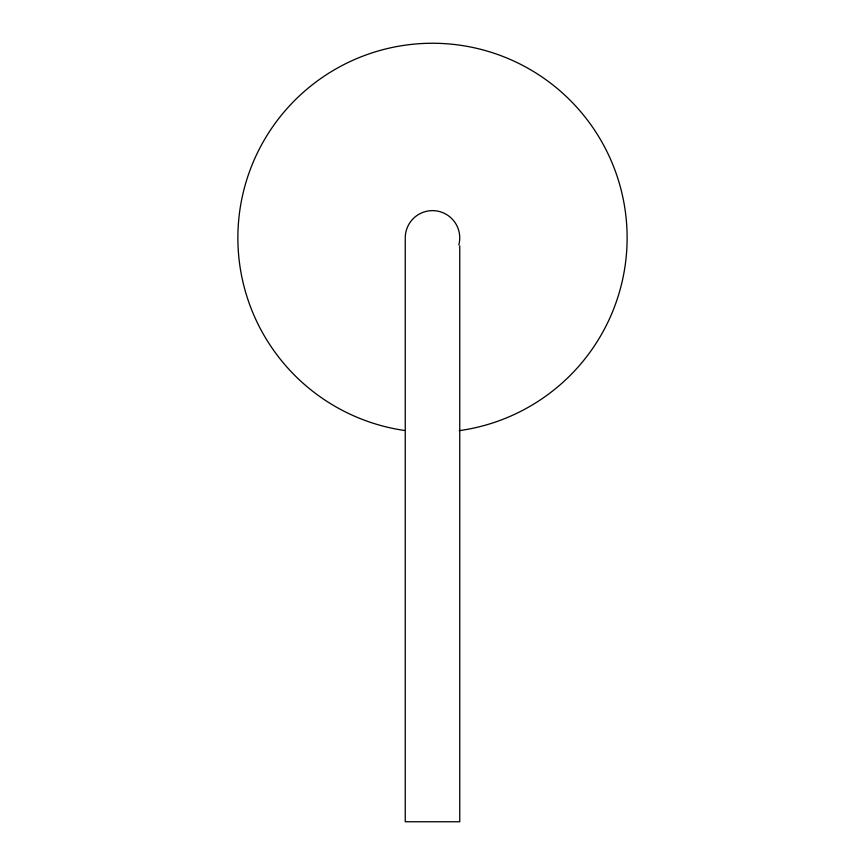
<?xml version="1.0" encoding="UTF-8"?>
<svg xmlns="http://www.w3.org/2000/svg" width="865" height="865" viewBox="0 0 865 865"><rect width="100%" height="100%" fill="white"/><g stroke="black" fill="none" stroke-linecap="round" stroke-linejoin="round"><path stroke-width="1.3" d="M459.748 245.855L459.748 821.75L405.253 821.75L405.253 238.805M404.42 430.467A194.625 194.625 0 0 1 269.08 132.172A194.625 194.625 0 0 1 596.645 133.307A194.625 194.625 0 0 1 459.239 430.651M405.253 237.875A27.247 27.247 0 0 1 436.057 210.865A27.247 27.247 0 0 1 458.818 244.925"/></g></svg>
